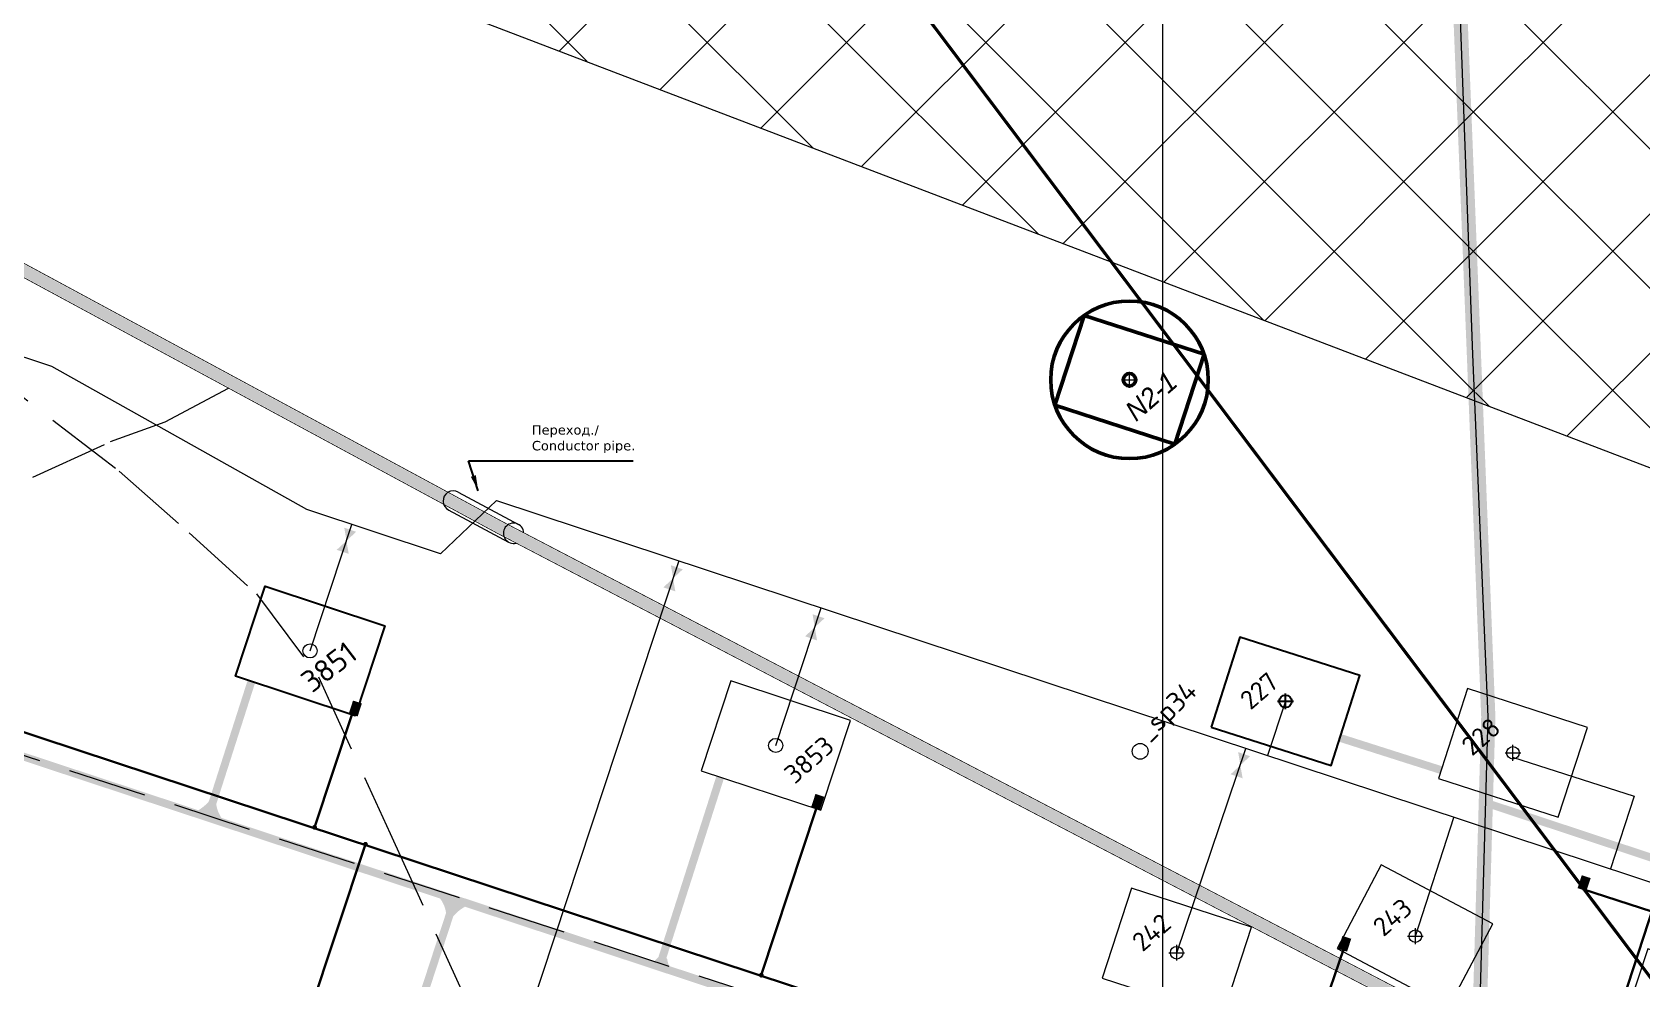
# Model space of a CAD drawing. Header units: millimetres. Extents: x 519 to 9564855, y -810 to 5021775.
# Drawn here: x 9531283 to 9532304, y 5002098 to 5002699 of the extents above; entities that cross this region are included whole.
import ezdxf

# ---------------------------------------------------------------- set-up
doc = ezdxf.new("R2010")
doc.units = ezdxf.units.MM
doc.header["$LTSCALE"] = 2
doc.header["$MEASUREMENT"] = 0
doc.header["$PDMODE"] = 2
doc.header["$PDSIZE"] = 5
doc.linetypes.add('92051501$0$GROUND2', pattern=[35, 25, -10])
doc.linetypes.add('DASHED2', pattern=[9.524999999999995, 6.349999999999998, -3.174999999999998])
for name, color, linetype in [('Future Roads', 44, 'Continuous'), ('GRID_PULKOVO', 7, 'Continuous'), ('Injection lines', 164, 'Continuous'), ('OilColl&Flowlines', 3, 'Continuous'), ('OLD WELLS(dr.bfr2000)', 24, 'Continuous'), ('ROAD_FIELD', 255, '92051501$0$GROUND2'), ('ROAD_GROUND', 9, 'Continuous'), ('Stage 9.Frame&Text', 7, 'Continuous'), ('МГ-земельный участок', 7, 'Continuous'), ('Скважины на 2020 год', 140, 'Continuous'), ('Скважины на 2021 год', 7, 'Continuous'), ('Скважины на 2025 год _ОСМОТР', 5, 'Continuous')]:
    doc.layers.add(name, color=color, linetype=linetype)
for name, color, linetype, lineweight in [('Карьер', 7, 'Continuous', 0), ('Скважины на 2022 год', 60, 'Continuous', 13), ('Скважины на 2026 доп.', 222, 'Continuous', 50), ('Электро', 1, 'Continuous', 30), ('Электроснаб', 1, 'Continuous', 18), ('Электроснабжене', 1, 'Continuous', 18)]:
    doc.layers.add(name, color=color, linetype=linetype, lineweight=lineweight)
doc.styles.add('Elect', font='isocpeur.ttf')
doc.styles.add('Line_GUGK', font='')
doc.styles.get("Standard").update_dxf_attribs({"font": 'isocpeur.ttf', "width": 0.5})
doc.styles.get('Line_GUGK').set_extended_font_data('Bm431', italic=True)
doc.dimstyles.new('ISO-25', dxfattribs={"dimtxt": 15, "dimasz": 10, "dimexe": 5, "dimexo": 5, "dimgap": 5, "dimtad": 1, "dimtxsty": 'Standard', "dimblk": 'OBLIQUE', "dimcen": 50, "dimadec": 0, "dimazin": 0, "dimtfac": 1, "dimtmove": 0, "dimatfit": 3, "dimfxl": 0, "dimarcsym": 0})

# ---------------------------------------------------------------- blocks, each defined once
blk = doc.blocks.new('92051501$0$WELLPAD')
at = {"flags": 128}
blk.add_lwpolyline([(40, -30), (-40, -30), (-40, 30), (40, 30.00000000093133)], close=True, dxfattribs=at)
blk = doc.blocks.new('_Oblique')
at = {"color": 0, "linetype": 'ByBlock', "lineweight": -2}
blk.add_line((-0.5, -0.5), (0.5, 0.5), dxfattribs=at)

msp = doc.modelspace()

# ---------------------------------------------------------------- hatches: boundary and pattern name
at = {"layer": 'Future Roads', "linetype": 'ByBlock', "lineweight": 0, "ltscale": 25}
h = msp.add_hatch(color=41, dxfattribs=at)
edge = h.paths.add_edge_path()
edge.add_line((9531394.717643853, 5002210.412625337), (9531399.463673446, 5002208.820780713))
edge.add_arc((9531419.866539583, 5002211.548702942), 20.58442386779876, 187.6154467347333, 221.5073580646257)
edge.add_line((9531404.451469328, 5002197.907071251), (9531386.291802963, 5002203.915775838))
edge.add_arc((9531374.653848723, 5002227.721387297), 26.49809645830555, 296.0528257388908, 319.2161086457189)
h = msp.add_hatch(color=41, dxfattribs=at)
edge = h.paths.add_edge_path()
edge.add_line((9531550.116539836, 5002137.836573902), (9531545.370510243, 5002139.428418526))
edge.add_arc((9531524.967644116, 5002136.700496288), 20.58442386779876, 367.6154467330992, 401.5073580629913)
edge.add_line((9531540.382714372, 5002150.342127976), (9531558.542380737, 5002144.33342339))
edge.add_arc((9531570.18033498, 5002120.527811931), 26.49809645830555, 476.0528257372564, 499.2161086440844)
h = msp.add_hatch(color=41, dxfattribs=at)
edge = h.paths.add_edge_path()
edge.add_line((9531680.812736746, 5002112.479553837), (9531685.55876634, 5002110.887709212))
edge.add_arc((9531705.961632473, 5002113.615631443), 20.58442386779876, 187.6154467347333, 221.5073580646257)
edge.add_line((9531690.546562225, 5002099.973999758), (9531672.38689586, 5002105.982704344))
edge.add_arc((9531660.748941602, 5002129.788315801), 26.49809645830555, 296.0528257388908, 319.2161086457189)
at = {"layer": 'Карьер', "lineweight": 0}
h = msp.add_hatch(dxfattribs=at)
h.set_pattern_fill('NET', color=256, scale=499.9999999999991, angle=45.00000000907912, style=0)
h.set_pattern_definition([(45.00000000907916, (2.372544259e-07, 3.63215804e-08), (-44.19417383116222, 44.19417381715613), []), (135.0000000090791, (2.372544259e-07, 3.63215804e-08), (-44.19417381715613, -44.19417383116222), [])])
h.paths.add_polyline_path([(9531530.000000233, 5003150.000000029), (9531530.000000237, 5003012.410614239), (9531999.999998277, 5003012.507561845), (9531999.999998257, 5003150.000000029)])
h.paths.add_polyline_path([(9532200.827761276, 5003150.000000029), (9531999.999998253, 5003150.000000029), (9531999.999998277, 5003012.507561845), (9532200.894688837, 5003012.549000695)])
h.paths.add_polyline_path([(9531999.999998277, 5003000.000002043), (9531530.000000237, 5003000.000001972), (9531530.00000024, 5002720.00000003), (9531999.999998348, 5002540.294118401)])
h.paths.add_polyline_path([(9532184.254039155, 5002849.834445497), (9532181.77124864, 5002923.706708675), (9532180.038469013, 5002975.263354957), (9532179.207089143, 5003000.000002071), (9531999.999998277, 5003000.000002043), (9531999.999998348, 5002540.294118401), (9532198.170342924, 5002464.523104297), (9532196.919998547, 5002493.960002413), (9532188.859998547, 5002712.790002682), (9532187.458389027, 5002754.493104677)])
h.paths.add_polyline_path([(9532026.199998537, 5002754.000002092, -1), (9532016.199998533, 5002754.000002092, -1)], flags=0)
h.paths.add_polyline_path([(9532550.000000238, 5003000.000002129), (9532179.207089147, 5003000.000002073), (9532180.038469013, 5002975.263354957), (9532181.77124864, 5002923.706708675), (9532184.254039155, 5002849.834445497), (9532187.458389027, 5002754.493104677), (9532188.85999854, 5002712.790002088), (9532198.730335046, 5002464.308989663), (9532550.00000024, 5002330.000000029)])
h.paths.add_polyline_path([(9532200.827761272, 5003150.000000029), (9532200.894688837, 5003012.549000695), (9532178.785480127, 5003012.544440196), (9532179.207089143, 5003000.000002071), (9532550.000000238, 5003000.000002129), (9532550.000000242, 5003150.000000029)])
h.paths.add_polyline_path([(9531717.269493047, 5002856.202541212), (9531843.269493043, 5002856.202541212), (9531843.269493043, 5002901.20254121), (9531717.269493043, 5002901.202541212)], flags=24)
h.paths.add_polyline_path([(9532023.851648958, 5002745.603109064), (9532057.88116284, 5002779.632622869), (9532040.645435067, 5002796.868350678), (9532006.61592118, 5002762.838836874)], flags=24)
at = {"layer": 'Электро', "ltscale": 7.5}
for points in [[(9531491.885891719, 5002272.64502703), (9531486.263518922, 5002274.471083809), (9531483.601381082, 5002266.274442962), (9531489.223753856, 5002264.44838619)], [(9531785.32950778, 5002213.431034053), (9531779.70713497, 5002215.257090829), (9531777.044997118, 5002207.060449988), (9531782.667369898, 5002205.234393219)], [(9532271.623366792, 5002161.841385417), (9532266.000993995, 5002163.6674422), (9532263.338856142, 5002155.470801355), (9532268.961228922, 5002153.644744588)], [(9532119.723542942, 5002123.349941239), (9532114.101170138, 5002125.175998019), (9532111.439032303, 5002116.979357162), (9532117.061405072, 5002115.153300405)]]:
    msp.add_hatch(color=256, dxfattribs=at).paths.add_polyline_path(points)
at = {"layer": 'Электроснаб', "linetype": 'ByBlock', "lineweight": 0, "ltscale": 7.5}
for points in [[(9531491.885891719, 5002272.64502703), (9531486.263518922, 5002274.471083809), (9531483.601381082, 5002266.274442962), (9531489.223753856, 5002264.44838619)], [(9531785.32950778, 5002213.431034053), (9531779.70713497, 5002215.257090829), (9531777.044997118, 5002207.060449988), (9531782.667369898, 5002205.234393219)], [(9532271.623366792, 5002161.841385417), (9532266.000993995, 5002163.6674422), (9532263.338856142, 5002155.470801355), (9532268.961228922, 5002153.644744588)]]:
    msp.add_hatch(color=1, dxfattribs=at).paths.add_polyline_path(points)
at = {"layer": 'Электроснабжене', "linetype": 'ByBlock', "lineweight": 0, "ltscale": 7.5}
for points in [[(9531491.885891719, 5002272.64502703), (9531486.263518922, 5002274.471083809), (9531483.601381082, 5002266.274442962), (9531489.223753856, 5002264.44838619)], [(9531785.32950778, 5002213.431034053), (9531779.70713497, 5002215.257090829), (9531777.044997118, 5002207.060449988), (9531782.667369898, 5002205.234393219)], [(9532271.623366792, 5002161.841385417), (9532266.000993995, 5002163.6674422), (9532263.338856142, 5002155.470801355), (9532268.961228922, 5002153.644744588)]]:
    msp.add_hatch(color=1, dxfattribs=at).paths.add_polyline_path(points)

# ---------------------------------------------------------------- linework, layer by layer
at = {"layer": 'Future Roads', "color": 41, "linetype": 'ByBlock', "lineweight": 0, "const_width": 4.999999999999992}
for points in [[(9531951.99888736, 5002015.765477771), (9529174.310868176, 5002934.40004038)], [(9532176.694364903, 5002230.383006754), (9532112.589546334, 5002250.813187174)]]:
    msp.add_lwpolyline(points, dxfattribs=at)
at = {"layer": 'Future Roads', "color": 41, "linetype": 'ByBlock', "lineweight": 0, "const_width": 4.999999999999992, "elevation": 5.17739582077e-05}
for points in [[(9531421.787974238, 5002286.612300129), (9531394.15022372, 5002200.34749361)], [(9531719.291644843, 5002225.949321873), (9531680.711262807, 5002105.529637617)], [(9532469.261453371, 5002122.057972118), (9532205.102204548, 5002209.617421203)], [(9531518.236084148, 5002048.864849067), (9531550.83438914, 5002148.503542028)]]:
    msp.add_lwpolyline(points, dxfattribs=at)
at = {"layer": 'GRID_PULKOVO', "lineweight": 0}
msp.add_line((9531999.999997426, 5010000.000000954), (9532000.000000004, 4992000.000002043), dxfattribs=at)
at = {"layer": 'Injection lines', "color": 7, "linetype": 'ByBlock', "lineweight": 0, "ltscale": 25}
for p, q in [((9532196.919998573, 5002493.960002118), (9532188.85999854, 5002712.79000212)), ((9532206.679998616, 5002264.180002121), (9532196.919998573, 5002493.960002118)), ((9532201.039998643, 5002069.14000212), (9532206.679998616, 5002264.180002121))]:
    msp.add_line(p, q, dxfattribs=at)
at = {"layer": 'OilColl&Flowlines', "color": 3, "linetype": 'ByBlock', "lineweight": 0}
for p, q in [((9531295.146331217, 5002486.429524797), (9529169.997054256, 5003189.523309614)), ((9531456.856990803, 5002395.782183421), (9531295.146331213, 5002486.429524799)), ((9531541.814501068, 5002367.671282518), (9531456.856990803, 5002395.782183421)), ((9531541.814501068, 5002367.671282517), (9531577.297501743, 5002401.464337467)), ((9531577.297501747, 5002401.464337474), (9533914.481453566, 5001628.132512322)), ((9531458.999998603, 5002306.000002005), (9531485.564334806, 5002386.283443398)), ((9531693.065971557, 5002363.158648273), (9531522.187812373, 5001846.726143667)), ((9531754.499998624, 5002246.000002052), (9531783.378050888, 5002333.27601748)), ((9532078, 5002274), (9532066.604887467, 5002239.561388686)), ((9532008.999998644, 5002114.500002091), (9532052.882870724, 5002244.101755411)), ((9532221.9493, 5002238.5395, -22.303), (9532299.3431, 5002213.716, -22.303)), ((9532299.3431, 5002213.716, -22.303), (9532284.18, 5002167.7066, -22.303))]:
    msp.add_line(p, q, dxfattribs=at)
at = {"layer": 'OilColl&Flowlines', "color": 0, "linetype": 'ByBlock', "lineweight": 0, "ltscale": 25}
for p, q in [((9531553.041187717, 5002406.726721217), (9531591.291187717, 5002386.226721223)), ((9531546.708809488, 5002395.523282817), (9531584.958809497, 5002375.023282827))]:
    msp.add_line(p, q, dxfattribs=at)
at = {"layer": 'OilColl&Flowlines', "lineweight": 0, "ltscale": 50}
msp.add_line((9532160.4, 5002125), (9532184.810857115, 5002200.250645826), dxfattribs=at)
at = {"layer": 'OilColl&Flowlines', "color": 3, "linetype": 'ByBlock', "lineweight": 0}
for points in [[(9531484.492570352, 5002382.861743599, 7.999999999999992, 0, 0), (9531482.112065988, 5002375.849905003, 0, 7.999999999999992, 0), (9531479.729721192, 5002368.832645351, 7.999999999999992, 7.999999999999992, 0)], [(9531691.765272915, 5002359.045057551, 7.999999999999992, 0, 0), (9531689.384768564, 5002352.033218953, 0, 7.999999999999992, 0), (9531687.00242378, 5002345.015959299, 7.999999999999992, 7.999999999999992, 0)], [(9531781.684686773, 5002327.975702768, 7.999999999999992, 0, 0), (9531779.304182427, 5002320.963864171, 0, 7.999999999999992, 0), (9531776.921837622, 5002313.94660452, 7.999999999999992, 7.999999999999992, 0)], [(9532051.739238273, 5002240.462854285, 7.999999999999992, 0, 0), (9532049.358733917, 5002233.451015688, 0, 7.999999999999992, 0), (9532046.97638912, 5002226.433756033, 7.999999999999992, 7.999999999999992, 0)]]:
    msp.add_lwpolyline(points, format="xyseb", dxfattribs=at)
at = {"layer": 'OilColl&Flowlines', "color": 0, "linetype": 'ByBlock', "lineweight": 0, "ltscale": 25}
for centre, start, end in [((9531549.874998588, 5002401.125002019), 60.52411140777102, 243.0979264585254), ((9531588.124998603, 5002380.625002023), 2.982768653054365, 285.1194836974782)]:
    msp.add_arc(centre, 6.4345948949937, start, end, dxfattribs=at)
at = {"layer": 'OLD WELLS(dr.bfr2000)', "lineweight": 0}
msp.add_circle((9531985.751998648, 5002242.237002493), 4.999999999999998, dxfattribs=at)
at = {"layer": 'ROAD_FIELD', "lineweight": 0}
for points in [[(9531048.434212567, 5002666.450546367), (9531060.236998564, 5002643.655002365), (9531095.836998574, 5002604.755002374), (9531145.236998573, 5002566.455002378), (9531240.336998593, 5002495.055002402), (9531337.936998604, 5002419.95500241), (9531382.236998616, 5002380.95500241), (9531424.936998617, 5002342.255002428), (9531464.43699862, 5002289.455002432), (9531509.736998636, 5002190.055002438), (9531577.436998673, 5002041.85500245), (9531654.336998692, 5001904.255002465), (9531697.2369987, 5001779.455002469), (9531684.136998724, 5001669.855002468), (9531671.17097708, 5001503.837710679)], [(9529205.110651728, 5001643.665814078), (9529255.236998713, 5001655.855002081), (9529436.736998733, 5001676.855002114), (9529609.03699872, 5001694.955002141), (9529825.389173716, 5001719.119956171), (9530007.236998716, 5001741.355002197), (9530291.011340717, 5001773.344882249), (9530345.270914713, 5001789.738444252), (9530585.113167692, 5001876.438722288), (9530808.336998684, 5001941.455002327), (9530860.303465676, 5001956.28178134), (9530881.862192675, 5001981.628816341), (9530900.884560663, 5002024.718717349), (9530932.588506654, 5002067.808618345), (9531014.036998648, 5002196.255002361), (9531046.836998623, 5002236.155002365), (9531103.736998623, 5002308.855002375), (9531140.200462613, 5002354.599998382), (9531177.636998616, 5002377.855002386), (9531230.936998608, 5002393.955002398), (9531283.0369986, 5002416.255002404), (9531332.4369986, 5002438.755002411), (9531367.055593599, 5002451.397836416), (9531407.1993316, 5002472.766271427)]]:
    msp.add_lwpolyline(points, dxfattribs=at)
at = {"layer": 'ROAD_GROUND', "linetype": '92051501$0$GROUND2', "lineweight": 0}
msp.add_line((9531953.013688764, 5002018.991316773), (9531025.202666987, 5002321.73676683), dxfattribs=at)
at = {"layer": 'ROAD_GROUND', "color": 8, "lineweight": 0}
for points, const_width in [([(9524537.87877325, 5006183.077204841), (9524596.610624008, 5006146.116465341), (9525224.23921502, 5006057.684258445), (9525621.077203056, 5005860.962006503), (9525912.935671084, 5005677.014234552), (9526862.0683912, 5005023.659394705), (9527571.350154277, 5004512.272543818), (9528019.231126323, 5004210.883470886), (9529454.576749437, 5003507.662173112), (9530449.20264552, 5002994.499618272), (9531579.262008613, 5002384.421557453), (9532340.280864676, 5001987.559575568), (9532638.371315908, 5001851.563896575)], 6.999999999999987), ([(9532162.76474508, 5001964.042176618), (9532201.039998643, 5002069.14000212), (9532206.679998616, 5002264.180002121), (9532188.85999854, 5002712.79000212), (9532187.458389023, 5002754.493104677), (9532184.254039152, 5002849.834445495), (9532181.77124864, 5002923.706708675), (9532180.038469013, 5002975.263354957), (9532178.789998492, 5003012.410002119)], 8.999999999999984)]:
    msp.add_lwpolyline(points, dxfattribs=dict(at, const_width=const_width))
at = {"layer": 'ROAD_GROUND', "lineweight": 0, "const_width": 0.4999999999999993}
for points in [[(9524546.431646, 5006183.14784234), (9524598.036998007, 5006149.955001343), (9525225.436998032, 5006061.555001438), (9525623.036998052, 5005864.455001509), (9525915.136998093, 5005680.355001557), (9526864.33699819, 5005026.955001705), (9527573.636998277, 5004515.555001814), (9528021.236998323, 5004214.355001892), (9529456.336998427, 5003511.255002115), (9530451.03699852, 5002998.055002274), (9531581.1369986, 5002387.955002449), (9532342.036998672, 5001991.155002572), (9532640.031585244, 5001855.203059532)], [(9524542.103927014, 5006176.419480334), (9524595.184250014, 5006142.277930349), (9525223.04143202, 5006053.813514445), (9525619.117407056, 5005857.469011512), (9525910.734344082, 5005673.673467552), (9526859.7290522, 5005020.414784699), (9527569.063310273, 5004508.990085815), (9528017.225255322, 5004207.411939891), (9529452.74272443, 5003504.107409116), (9530447.30242152, 5002990.979796272), (9531577.38701862, 5002380.888112448), (9532338.524730673, 5001983.964148574), (9532636.711046567, 5001847.924733612)]]:
    msp.add_lwpolyline(points, dxfattribs=at)
at = {"layer": 'Stage 9.Frame&Text', "color": 7, "lineweight": 0, "elevation": 5.17739582077e-05}
for points in [[(9531411.592174707, 5002289.985905468), (9531487.572700383, 5002264.845326107), (9531506.428134892, 5002321.830720351), (9531430.447609248, 5002346.971299722)], [(9531707.092174722, 5002229.985905513), (9531783.07270038, 5002204.845326152), (9531801.928134896, 5002261.830720394), (9531725.947609257, 5002286.971299767)]]:
    msp.add_lwpolyline(points, close=True, dxfattribs=at)
at = {"layer": 'Stage 9.Frame&Text', "color": 0, "linetype": 'ByBlock', "lineweight": 0, "elevation": 5.17739582077e-05}
msp.add_lwpolyline([(9532289.092176333, 5002059.885903496), (9532365.072702, 5002034.745324123), (9532383.928136516, 5002091.730718371), (9532307.947610863, 5002116.87129774)], close=True, dxfattribs=at)
at = {"layer": 'Stage 9.Frame&Text', "color": 7, "linetype": 'ByBlock', "lineweight": 0}
for centre in [(9531458.999998616, 5002306.000002007), (9531754.499998616, 5002246.000002052)]:
    msp.add_circle(centre, 4.483414270962187, dxfattribs=at)
at = {"layer": 'Карьер', "color": 1, "lineweight": 0}
msp.add_line((9532550.00000024, 5002330.000000029), (9531530.00000024, 5002720.00000003), dxfattribs=at)
at = {"layer": 'МГ-земельный участок', "color": 0, "linetype": 'DASHED2', "lineweight": 25, "ltscale": 5, "const_width": 2}
msp.add_lwpolyline([(9522167.808007814, 4999999.482466502), (9521654, 5002362), (9522840, 5002532), (9525642, 5002155), (9528521, 5002235), (9531281, 5003464), (9533105, 5001043), (9546614, 4998215), (9544978, 4995525), (9543652, 4996420), (9539605, 4995735), (9529554.67050133, 4998798.095846046), (9529554.71722173, 4998845.239948248), (9529525.402000003, 4998845.269000001), (9529525.369942794, 4998882.973181901), (9529309.919967102, 4998882.845522), (9526935, 5000017), (9526935, 4999132), (9522906, 5001105), (9522683.367002742, 5000265.066419438), (9522496, 5000315)], close=True, dxfattribs=at)
at = {"layer": 'Скважины на 2020 год', "color": 0, "linetype": 'ByBlock', "lineweight": 0}
msp.add_lwpolyline([(9532110.690095818, 5002117.084915313), (9532181.470304228, 5002079.731855082), (9532209.485099398, 5002132.817011383), (9532138.704890996, 5002170.17007162)], close=True, dxfattribs=at)
msp.add_circle((9532160.4, 5002125), 4, dxfattribs=at)
msp.add_point((9532160.4, 5002125), dxfattribs=at)
at = {"layer": 'Скважины на 2021 год', "lineweight": 0}
for centre in [(9532222.3, 5002241.3), (9532008.999998637, 5002114.500002091)]:
    msp.add_circle(centre, 4, dxfattribs=at)
at = {"layer": 'Скважины на 2021 год', "lineweight": 0, "ltscale": 50}
msp.add_point((9532222.3, 5002241.3), dxfattribs=at)
at = {"layer": 'Скважины на 2021 год', "lineweight": 0}
msp.add_point((9532008.999998644, 5002114.500002091), dxfattribs=at)
at = {"layer": 'Скважины на 2022 год', "color": 0, "lineweight": 0}
for points in [[(9532174.987229519, 5002225.128984286), (9532251.071750822, 5002200.407624736), (9532269.612770485, 5002257.471015713), (9532193.52824918, 5002282.192375263)], [(9531961.687228154, 5002098.328986377), (9532037.771749457, 5002073.607626827), (9532056.31276912, 5002130.671017804), (9531980.228247816, 5002155.392377354)]]:
    msp.add_lwpolyline(points, close=True, dxfattribs=at)
at = {"layer": 'Скважины на 2025 год _ОСМОТР', "color": 0, "linetype": 'ByBlock', "lineweight": -2, "ltscale": 50}
msp.add_lwpolyline([(9532030.774408951, 5002257.557485385), (9532106.997059656, 5002233.26535664), (9532125.216156216, 5002290.43234467), (9532048.993505508, 5002314.724473417)], close=True, dxfattribs=at)
at = {"layer": 'Скважины на 2025 год _ОСМОТР', "color": 0, "linetype": 'ByBlock', "lineweight": -2}
msp.add_circle((9532078, 5002274), 4, dxfattribs=at)
at = {"layer": 'Скважины на 2025 год _ОСМОТР', "color": 0}
msp.add_point((9532078, 5002274), dxfattribs=at)
at = {"layer": 'Скважины на 2025 год _ОСМОТР', "color": 0, "linetype": 'ByBlock', "lineweight": 0}
msp.add_point((9532078, 5002274), dxfattribs=at)
at = {"layer": 'Скважины на 2026 доп.', "linetype": 'ByBlock', "ltscale": 50}
msp.add_lwpolyline([(9531931.687229516, 5002461.828984287), (9532007.77175082, 5002437.107624736), (9532026.312770484, 5002494.171015713), (9531950.22824918, 5002518.892375264)], close=True, dxfattribs=at)
msp.add_circle((9531979, 5002478.000000002), 49.99999999916596, dxfattribs=at)
at = {"layer": 'Скважины на 2026 доп.', "linetype": 'ByBlock'}
msp.add_circle((9531979, 5002478), 4, dxfattribs=at)
at = {"layer": 'Скважины на 2026 доп.', "linetype": 'ByBlock', "lineweight": 0}
msp.add_point((9531979, 5002478), dxfattribs=at)
at = {"layer": 'Электро'}
for p, q in [((9531485.744827643, 5002266.10886357, -5.1134432e-08), (9531461.89423284, 5002194.022833564)), ((9532333.069301512, 5002210.383518409), (9532243.63969529, 5001935.147491618)), ((9531780.481835427, 5002206.365259599, -5.1134432e-08), (9531745.36299118, 5002100.228157206)), ((9531456.044886028, 5002068.706813164, -5.1134432e-08), (9531494.172960436, 5002183.342387427)), ((9532114.979845287, 5002117.08780456, -4.46329976e-08), (9532071.958196681, 5001991.864908064, 4.216747997288625e-08))]:
    msp.add_line(p, q, dxfattribs=at)
at = {"layer": 'Электро', "ltscale": 25}
msp.add_line((9532266.775694452, 5002154.77561097), (9532310.421781853, 5002140.681620006), dxfattribs=at)
at = {"layer": 'Электро', "elevation": 5.17739582077e-05}
msp.add_lwpolyline([(9530840.126131015, 5001685.107239162), (9530867.959291551, 5001675.808130414), (9531072.274248911, 5002322.124669533), (9532648.056603575, 5001801.542633841), (9532666.216362234, 5001856.772454883), (9535175.350531949, 5000609.588844152)], dxfattribs=at)
at = {"layer": 'Электро', "ltscale": 25, "const_width": 1.499999999999999}
for points in [[(9531461.180940453, 5002194.25459631, 1), (9531462.607525226, 5002193.79107082, 1)], [(9531493.45742309, 5002183.567400491, 1), (9531494.884007862, 5002183.103875, 1)], [(9531744.6496988, 5002100.45991995, 1), (9531746.076283576, 5002099.996394458, 1)]]:
    msp.add_lwpolyline(points, format="xyb", close=True, dxfattribs=at)
at = {"layer": 'Электроснаб', "color": 1, "lineweight": 0}
for p, q in [((9531485.744827643, 5002266.10886357, -5.1134432e-08), (9531461.89423284, 5002194.022833564)), ((9531780.481835427, 5002206.365259599, -5.1134432e-08), (9531745.36299118, 5002100.228157206)), ((9531456.044886028, 5002068.706813164, -5.1134432e-08), (9531494.172960436, 5002183.342387427))]:
    msp.add_line(p, q, dxfattribs=at)
at = {"layer": 'Электроснаб', "color": 1, "linetype": 'ByBlock', "lineweight": 0, "ltscale": 25, "const_width": 1.499999999999999}
for points in [[(9531461.180940453, 5002194.25459631, 1), (9531462.607525226, 5002193.79107082, 1)], [(9531493.45742309, 5002183.567400491, 1), (9531494.884007862, 5002183.103875, 1)], [(9531744.6496988, 5002100.45991995, 1), (9531746.076283576, 5002099.996394458, 1)]]:
    msp.add_lwpolyline(points, format="xyb", close=True, dxfattribs=at)
at = {"layer": 'Электроснабжене', "color": 1, "lineweight": 0}
for p, q in [((9531485.744827643, 5002266.10886357, -5.1134432e-08), (9531461.89423284, 5002194.022833564)), ((9531780.481835427, 5002206.365259599, -5.1134432e-08), (9531745.36299118, 5002100.228157206)), ((9531456.044886028, 5002068.706813164, -5.1134432e-08), (9531494.172960436, 5002183.342387427))]:
    msp.add_line(p, q, dxfattribs=at)
at = {"layer": 'Электроснабжене', "color": 1, "linetype": 'ByBlock', "lineweight": 0, "ltscale": 25, "const_width": 1.499999999999999}
for points in [[(9531461.180940453, 5002194.25459631, 1), (9531462.607525226, 5002193.79107082, 1)], [(9531493.45742309, 5002183.567400491, 1), (9531494.884007862, 5002183.103875, 1)], [(9531744.6496988, 5002100.45991995, 1), (9531746.076283576, 5002099.996394458, 1)]]:
    msp.add_lwpolyline(points, format="xyb", close=True, dxfattribs=at)

# ---------------------------------------------------------------- block references
at = {"layer": 'Stage 9.Frame&Text', "color": 7, "lineweight": 0, "xscale": 1.000397499139614, "yscale": 1.000397499139614, "zscale": 1.000397499139614, "rotation": 341.6915560444714}
msp.add_blockref('92051501$0$WELLPAD', (9531459.010154812, 5002305.908312908, 5.17739582077e-05), dxfattribs=at)

# ---------------------------------------------------------------- texts
at = {"layer": 'OilColl&Flowlines', "color": 0, "linetype": 'ByBlock', "lineweight": 0, "ltscale": 25, "insert": (9531599.7499986, 5002431.500002036), "char_height": 5.999999999999992, "width": 298.4128352490416, "attachment_point": 7, "rotation": 9.079182768713622e-09, "style": 'Elect'}
msp.add_mtext('{\\fVerdana|b0|i0|c204|p34;\\C1;Переход\\fVerdana|b0|i0|c0|p34;./\\PConductor pipe.}', dxfattribs=at)
at = {"layer": 'OLD WELLS(dr.bfr2000)', "lineweight": 0, "style": 'Elect'}
msp.add_text(' _sp34', height=12.5, rotation=44.99999992453636, dxfattribs=at).set_placement((9531985.751998648, 5002242.237002493))
at = {"layer": 'Stage 9.Frame&Text', "color": 0, "lineweight": 0, "style": 'Elect'}
for s, height, rotation, p in [('3851', 13.99999999999999, 37.39452819175997, (9531460.256476227, 5002278.838608797, 5.17739582077e-05)), ('3853', 12, 41.43247114609115, (9531766.630995873, 5002220.988470674, 5.17739582077e-05))]:
    msp.add_text(s, height=height, rotation=rotation, dxfattribs=at).set_placement(p)
at = {"layer": 'Скважины на 2020 год', "color": 0, "linetype": 'ByBlock', "lineweight": 0, "style": 'Elect'}
msp.add_text('243', height=12, rotation=41, dxfattribs=at).set_placement((9532140.130460203, 5002124.104505978))
at = {"layer": 'Скважины на 2021 год', "lineweight": 0, "style": 'Elect'}
for s, p in [('228', (9532196.325331345, 5002238.787892737)), ('242', (9531987.284304285, 5002114.572187067))]:
    msp.add_text(s, height=12, rotation=41, dxfattribs=at).set_placement(p)
at = {"layer": 'Скважины на 2025 год _ОСМОТР', "color": 0, "linetype": 'ByBlock', "lineweight": 40, "style": 'Elect'}
msp.add_text('227', height=12, rotation=41, dxfattribs=at).set_placement((9532055.808749113, 5002268.01011414))
at = {"layer": 'Скважины на 2026 доп.', "linetype": 'ByBlock', "style": 'Line_GUGK'}
msp.add_text('N2-1', height=12.5, rotation=41, dxfattribs=at).set_placement((9531983.154662637, 5002451.054228479))

# ---------------------------------------------------------------- leaders
at = {"layer": 'OilColl&Flowlines', "color": 0, "linetype": 'ByBlock', "lineweight": 0, "ltscale": 25, "annotation_type": 0, "has_hookline": 1, "hookline_direction": 0, "text_width": 64.3237071860308, "horizontal_direction": (1, 1.584616327043875e-10, 0)}
msp.add_leader([(9531565.7499986, 5002407.500002022), (9531559.499998603, 5002426.500002019), (9531594.7499986, 5002426.500002035)], dimstyle='ISO-25', override={"dimgap": 5, "dimtad": 1, "dimtxsty": 'Elect'}, dxfattribs=at)

doc.saveas('drawing.dxf')
